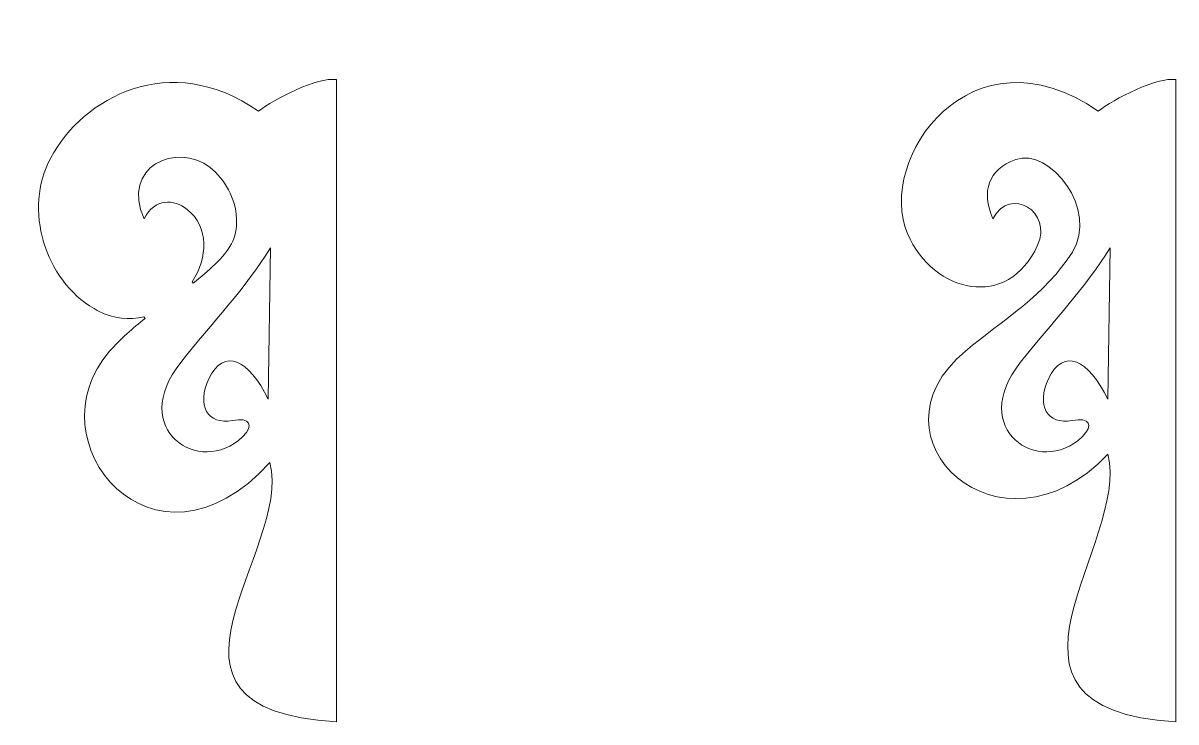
# Model space of a CAD drawing. Header units: centimetres. Extents: x -43 to 259, y -127 to -6.
# Drawn here: x 195.66 to 206.48, y -111.86 to -105.3 of the extents above; entities that cross this region are included whole.
import ezdxf

# ---------------------------------------------------------------- set-up
doc = ezdxf.new("R2010")
doc.units = ezdxf.units.CM
doc.header["$MEASUREMENT"] = 0
doc.layers.add('layer 1', color=7, linetype='Continuous')

msp = doc.modelspace()

# ---------------------------------------------------------------- linework, layer by layer
at = {"layer": 'layer 1', "color": 250, "lineweight": 20}
for points in [[(206.47543, -111.85621), (206.47543, -111.85621), (206.47543, -107.81203), (206.47543, -107.81203), (206.47543, -107.81203), (206.47543, -107.81203), (206.47543, -105.82825), (206.47543, -105.82825), (206.47543, -105.82825), (206.29718, -105.79974), (205.89203, -106.01107), (205.74596, -106.1244), (205.74596, -106.1244), (204.55378, -105.2971), (203.65821, -106.57586), (203.95665, -107.27357), (203.95665, -107.27357), (204.19667, -107.83468), (204.90082, -107.99636), (205.17754, -107.38144), (205.17754, -107.38144), (205.3167, -107.07222), (204.92822, -106.82131), (204.75685, -107.1334), (204.75685, -107.1334), (204.65074, -106.87533), (204.70857, -106.67433), (204.97193, -106.57868), (204.97193, -106.57868), (205.29194, -106.4624), (205.75257, -107.0499), (205.50389, -107.44595), (205.50389, -107.44595), (205.25196, -107.84718), (204.84682, -108.08773), (204.50083, -108.37488), (204.50083, -108.37488), (203.51885, -109.18974), (204.83333, -110.41059), (205.83757, -109.34276), (205.83757, -109.34276), (206.05019, -110.18058), (204.50333, -111.73276), (206.47543, -111.85621)], [(196.8038, -108.0693), (196.68688, -108.16041), (196.57354, -108.2607), (196.47061, -108.37745), (196.47061, -108.37745), (195.72974, -109.2178), (196.87945, -110.62152), (197.97437, -109.42194), (197.97437, -109.42194), (198.18699, -110.25976), (196.62536, -111.73276), (198.59746, -111.85621), (198.59746, -111.85621), (198.59746, -111.85621), (198.59746, -107.81203), (198.59746, -107.81203), (198.59746, -107.81203), (198.59746, -107.81203), (198.59746, -105.82825), (198.59746, -105.82825), (198.59746, -105.82825), (198.41921, -105.79974), (198.01406, -106.01107), (197.86799, -106.1244), (197.86799, -106.1244), (197.03004, -105.54291), (196.22097, -105.99862), (195.9178, -106.56303), (195.9178, -106.56303), (195.658, -107.04667), (195.86307, -107.70689), (196.32432, -107.97727), (196.32432, -107.97727), (196.33767, -107.98509), (196.35114, -107.99251), (196.36469, -107.99948), (196.36469, -107.99948), (196.5113, -108.07494), (196.65787, -108.08631), (196.79152, -108.05449), (196.79152, -108.05449), (196.79152, -108.05449), (196.8038, -108.0693), (196.8038, -108.0693)]]:
    msp.add_open_spline(points, degree=3, knots=[0, 0, 0, 0, 0.08333333, 0.08333333, 0.08333333, 0.08333333, 0.16666667, 0.16666667, 0.16666667, 0.16666667, 0.25, 0.25, 0.25, 0.25, 0.33333333, 0.33333333, 0.33333333, 0.33333333, 0.41666667, 0.41666667, 0.41666667, 0.41666667, 0.5, 0.5, 0.5, 0.5, 0.58333333, 0.58333333, 0.58333333, 0.58333333, 0.66666667, 0.66666667, 0.66666667, 0.66666667, 0.75, 0.75, 0.75, 0.75, 0.83333333, 0.83333333, 0.83333333, 0.83333333, 1, 1, 1, 1], dxfattribs=at)
at = {"layer": 'layer 1', "color": 242, "lineweight": 20}
for points, knots in [([(197.24516, -107.7244), (197.39006, -107.49833), (197.40767, -107.21406), (197.19675, -107.04601), (197.19675, -107.04601), (197.07169, -106.94637), (196.89575, -106.94019), (196.79289, -107.1334), (196.79289, -107.1334), (196.57178, -106.65065), (197.09795, -106.40459), (197.41504, -106.65378), (197.41504, -106.65378), (197.54884, -106.75891), (197.65291, -106.94207), (197.66094, -107.13078), (197.66094, -107.13078), (197.66922, -107.3252), (197.59126, -107.43087), (197.46087, -107.55864), (197.46087, -107.55864), (197.39559, -107.6226), (197.32634, -107.68127), (197.25487, -107.73735), (197.25487, -107.73735), (197.25487, -107.73735), (197.24516, -107.7244), (197.24516, -107.7244)], [0, 0, 0, 0, 0.125, 0.125, 0.125, 0.125, 0.25, 0.25, 0.25, 0.25, 0.375, 0.375, 0.375, 0.375, 0.5, 0.5, 0.5, 0.5, 0.625, 0.625, 0.625, 0.625, 0.75, 0.75, 0.75, 0.75, 1, 1, 1, 1]), ([(197.97913, -107.40534), (197.75116, -107.78018), (197.43338, -108.1112), (197.13689, -108.48342), (197.13689, -108.48342), (196.64163, -109.10517), (197.31185, -109.56517), (197.71746, -109.18025), (197.71746, -109.18025), (197.83329, -109.07033), (197.78441, -108.99615), (197.6235, -109.02659), (197.6235, -109.02659), (197.39019, -109.07076), (197.28319, -108.88613), (197.40264, -108.63466), (197.40264, -108.63466), (197.54197, -108.34128), (197.77719, -108.4532), (197.95766, -108.82694), (197.95766, -108.82694), (197.95766, -108.82694), (197.97913, -107.40534), (197.97913, -107.40534)], [0, 0, 0, 0, 0.14285714, 0.14285714, 0.14285714, 0.14285714, 0.28571429, 0.28571429, 0.28571429, 0.28571429, 0.42857143, 0.42857143, 0.42857143, 0.42857143, 0.57142857, 0.57142857, 0.57142857, 0.57142857, 0.71428571, 0.71428571, 0.71428571, 0.71428571, 1, 1, 1, 1]), ([(205.8571, -107.40534), (205.62913, -107.78018), (205.31135, -108.1112), (205.01486, -108.48342), (205.01486, -108.48342), (204.5196, -109.10517), (205.18982, -109.56517), (205.59543, -109.18025), (205.59543, -109.18025), (205.71126, -109.07033), (205.66238, -108.99615), (205.50147, -109.02659), (205.50147, -109.02659), (205.26816, -109.07076), (205.16116, -108.88613), (205.28061, -108.63466), (205.28061, -108.63466), (205.41994, -108.34128), (205.65516, -108.4532), (205.83563, -108.82694), (205.83563, -108.82694), (205.83563, -108.82694), (205.8571, -107.40534), (205.8571, -107.40534)], [0, 0, 0, 0, 0.14285714, 0.14285714, 0.14285714, 0.14285714, 0.28571429, 0.28571429, 0.28571429, 0.28571429, 0.42857143, 0.42857143, 0.42857143, 0.42857143, 0.57142857, 0.57142857, 0.57142857, 0.57142857, 0.71428571, 0.71428571, 0.71428571, 0.71428571, 1, 1, 1, 1])]:
    msp.add_open_spline(points, degree=3, knots=knots, dxfattribs=at)

doc.saveas('drawing.dxf')
